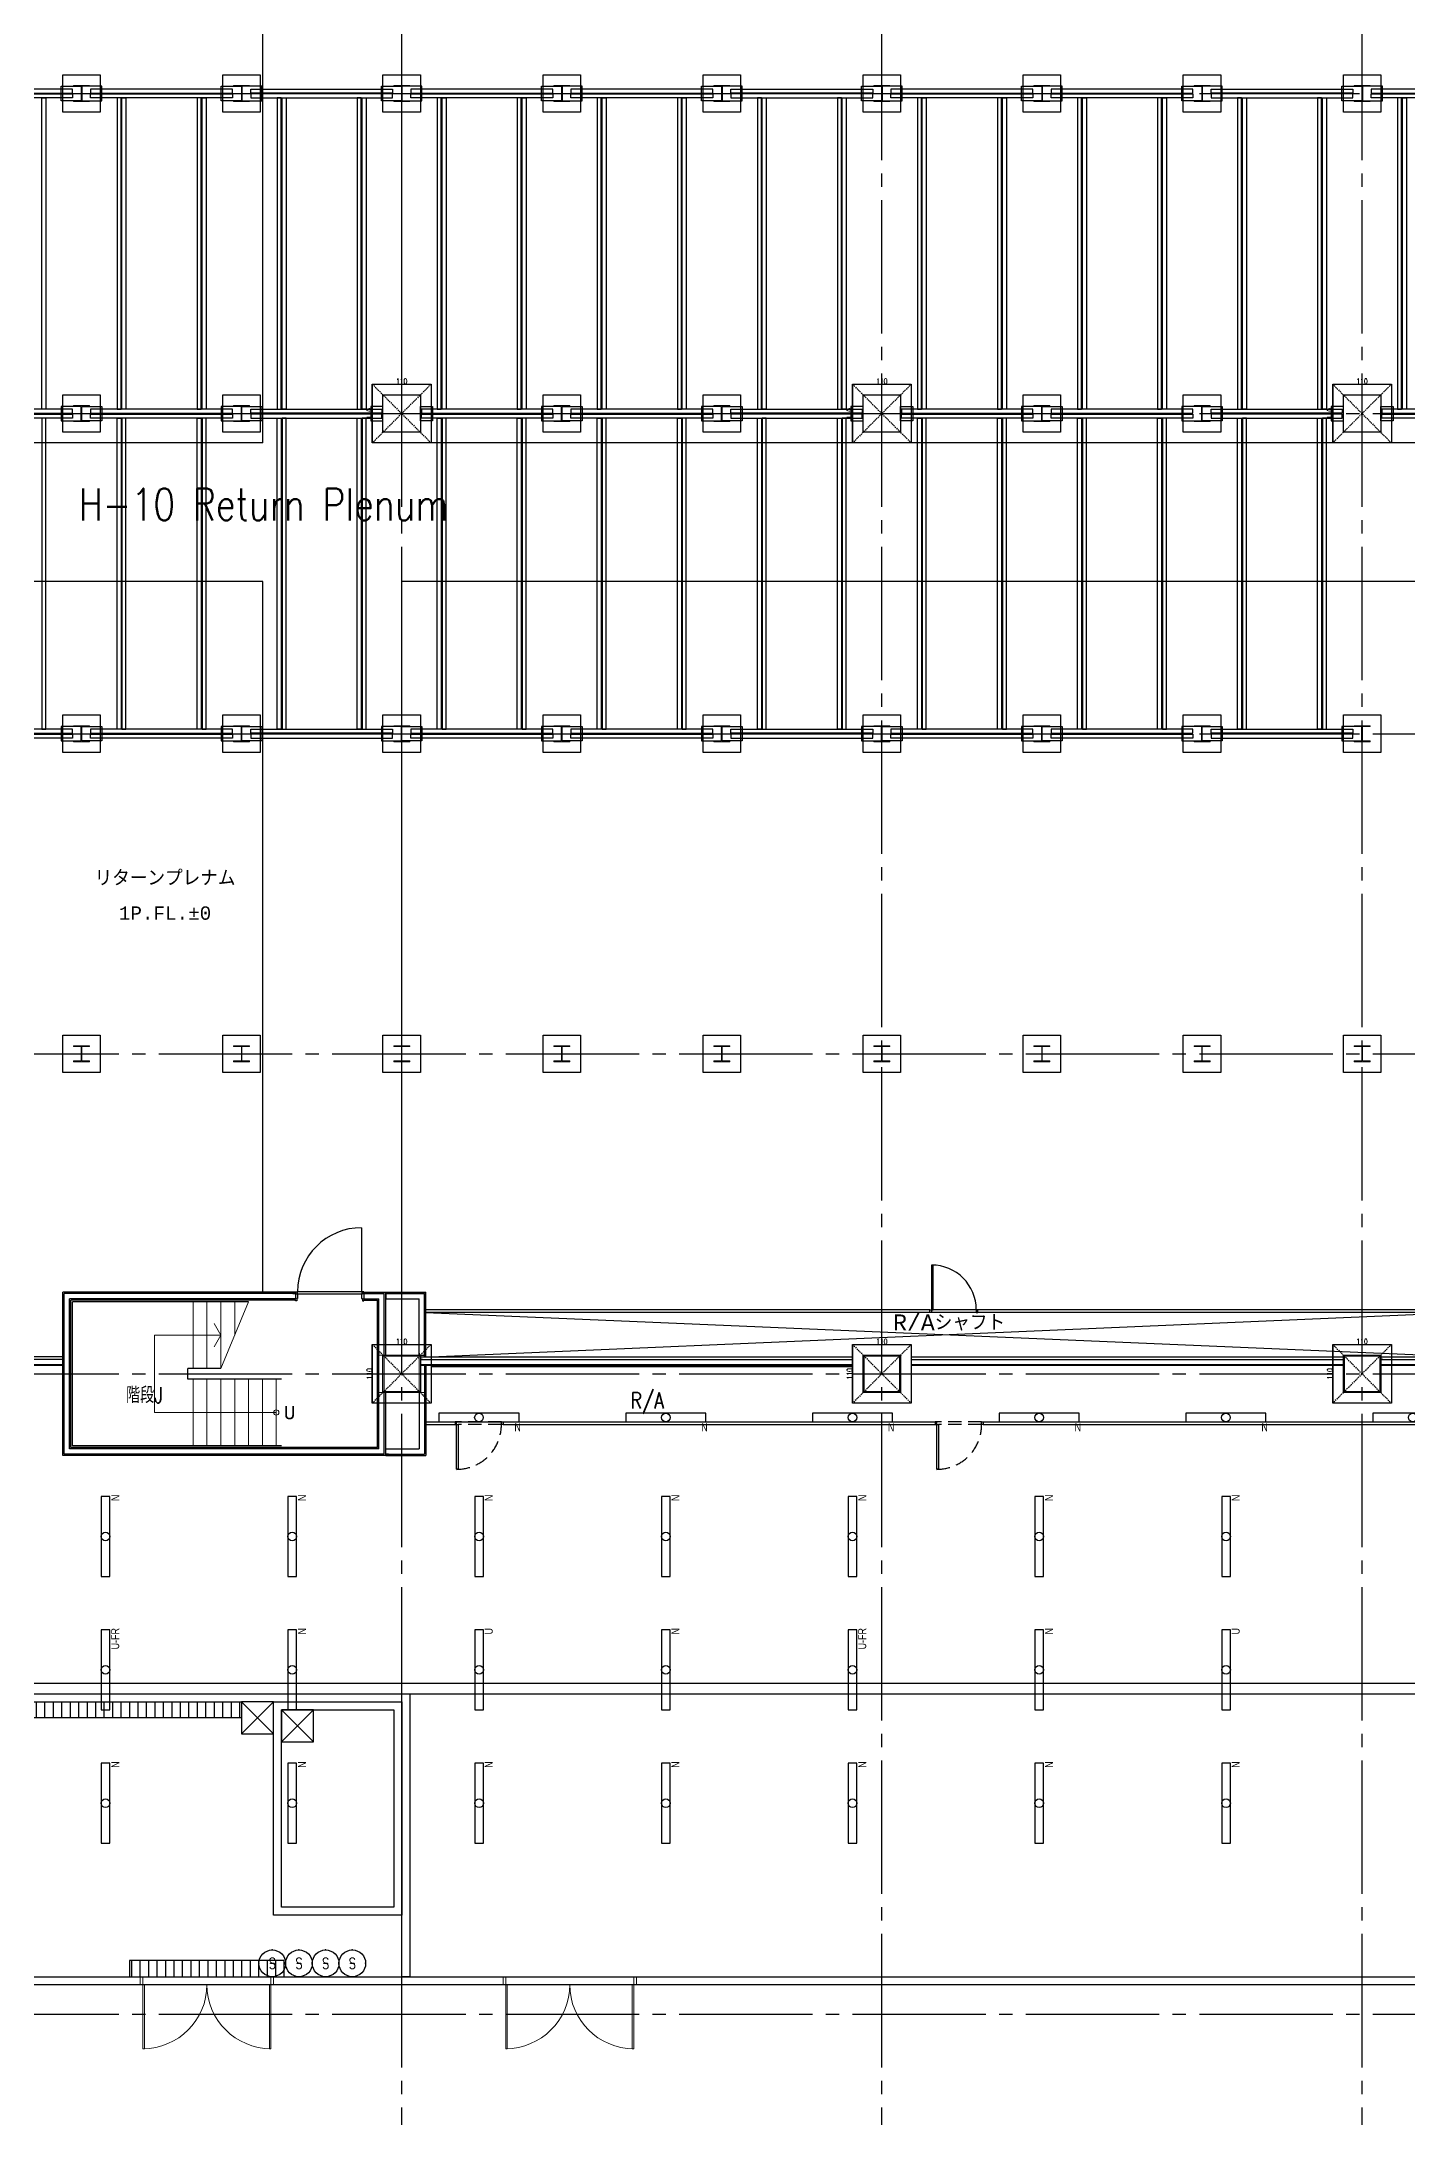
# Model space of a CAD drawing. Header units: millimetres. Extents: x -25195 to 195597, y 6477 to 112111.
# Drawn here: x 11085 to 13645, y 13756 to 17647 of the extents above; entities that cross this region are included whole.
import ezdxf
from ezdxf.enums import TextEntityAlignment as Align

# ---------------------------------------------------------------- set-up
doc = ezdxf.new("R2010")
doc.units = ezdxf.units.MM
doc.header["$LTSCALE"] = 100
doc.linetypes.add('X-N-FAB-L10$0$COL-CEN-LIN', pattern=[3.25, 2.5, -0.25, 0.25, -0.25])
doc.linetypes.add('X-N-FAB-L10$0$HIDDEN', pattern=[0.375, 0.25, -0.125])
for name, color, linetype in [('0-XREF', 7, 'Continuous'), ('188K-SM-06-F1-L10-ELEC-LIGHT-Y2257103$0$E-LIGHT(W)-N', 8, 'Continuous'), ('188K-SM-06-F1-L10-ELEC-LIGHT-Y2257103$0$E-LIGHT(W)-U FR', 8, 'Continuous'), ('188K-SM-06-F1-L10-ELEC-LIGHT-Y2257103$0$E-LIGHT(W)-U XLPE', 8, 'Continuous'), ('188K-SM-06-F1-L10-ELEC-LIGHT-Y2257103$0$E-LIGHT-SW', 8, 'Continuous'), ('X-N-FAB-L10$0$08', 8, 'Continuous'), ('X-N-FAB-L10$0$200K新增範圍', 8, 'Continuous'), ('X-N-FAB-L10$0$A-WALL-IN', 8, 'Continuous'), ('X-N-FAB-L10$0$BEAM', 8, 'Continuous'), ('X-N-FAB-L10$0$BLOCK', 8, 'Continuous'), ('X-N-FAB-L10$0$CCL', 8, 'X-N-FAB-L10$0$COL-CEN-LIN'), ('X-N-FAB-L10$0$COL', 8, 'Continuous'), ('X-N-FAB-L10$0$COL-S', 8, 'Continuous'), ('X-N-FAB-L10$0$DOOR', 8, 'Continuous'), ('X-N-FAB-L10$0$HR', 8, 'Continuous'), ('X-N-FAB-L10$0$WALL-P', 8, 'Continuous')]:
    doc.layers.add(name, color=color, linetype=linetype)
doc.layers.add('188K-SM-06-F1-L10-ELEC-LIGHT-Y2257103$0$Defpoints-CAS', color=8, linetype='Continuous', plot=False)
doc.layers.add('X-N-FAB-L10$0$ARC', color=8, linetype='Continuous', lineweight=0)
doc.layers.add('X-N-FAB-L10$0$STEEL1', color=8, linetype='Continuous', lineweight=0)
doc.styles.add('188K-SM-06-F1-L10-ELEC-LIGHT-Y2257103$0$F12P8-SM-03-C40-ELEC-LIGHT-L209207$0$Standard', font='txt.shx', dxfattribs={"bigfont": 'chineset.shx'})
doc.styles.add('188K-SM-06-F1-L10-ELEC-LIGHT-Y2257103$0$Standard', font='arial.ttf')
doc.styles.add('X-N-FAB-L10$0$ATS', font='monotxt.shx', dxfattribs={"bigfont": 'BIGFONT.shx'})
doc.styles.add('X-N-FAB-L10$0$CHINA', font='simplex.shx', dxfattribs={"width": 0.75, "bigfont": 'chineset.shx'})
doc.styles.add('X-N-FAB-L10$0$DIM', font='simplex.shx', dxfattribs={"width": 0.67, "bigfont": 'chineset.shx'})
doc.styles.add('X-N-FAB-L10$0$ROMS', font='ROMANS', dxfattribs={"bigfont": 'EXTFONT'})
doc.dimstyles.new('X-N-FAB-L10$0$JJP_005_defpoint', dxfattribs={"dimtxt": 20, "dimasz": 0.5, "dimexe": 0.5, "dimexo": 0.5, "dimgap": 0.5, "dimtad": 1, "dimdsep": 46, "dimtxsty": 'X-N-FAB-L10$0$DIM', "dimblk": 'X-N-FAB-L10$0$_None', "dimcen": 10, "dimclrd": 256, "dimclre": 256, "dimclrt": 256, "dimadec": 0, "dimazin": 0, "dimtfac": 1, "dimtix": 1, "dimtmove": 2, "dimatfit": 3, "dimldrblk": 'X-N-FAB-L10$0$_None', "dimfxl": 0.5, "dimtolj": 1, "dimtzin": 0, "dimarcsym": 0})

# ---------------------------------------------------------------- blocks, each defined once
blk = doc.blocks.new('*U80')
at = {"ltscale": 600}
blk.add_lwpolyline([(75, 8.1), (-75, 8.1), (-75, -8.1), (75, -8.1)], close=True, dxfattribs=at)
blk.add_circle((0, 0), 8.1, dxfattribs=at)
at = {"style": '188K-SM-06-F1-L10-ELEC-LIGHT-Y2257103$0$Standard', "width": 0.8}
blk.add_text('N', height=15, rotation=360, dxfattribs=at).set_placement((78.5, -18.1), align=Align.MIDDLE_RIGHT)
blk = doc.blocks.new('*U98')
at = {"layer": '188K-SM-06-F1-L10-ELEC-LIGHT-Y2257103$0$E-LIGHT(W)-N'}
blk.add_blockref('*U80', (-1.8, 8.9), dxfattribs=at)
blk = doc.blocks.new('*U97')
at = {"color": 0, "linetype": 'ByBlock', "lineweight": -2, "transparency": 16777216}
for p in [(0, 0), (350, 0), (700, 0), (1050, 0), (1400, 0), (1750, 0), (2100, 0), (2450, 0), (2800, 0), (3150, 0), (3500, 0), (3850, 0), (4200, 0)]:
    blk.add_blockref('*U98', p, dxfattribs=at)
blk = doc.blocks.new('*U74')
blk.add_circle((0, 0), 25)
at = {"layer": '188K-SM-06-F1-L10-ELEC-LIGHT-Y2257103$0$Defpoints-CAS'}
blk.add_lwpolyline([(-3.5, 0.46), (3.5, 0.46), (3.5, -0.46), (-3.5, -0.46)], close=True, dxfattribs=at)
for p in [(-25, 0), (0, 25), (25, 0), (0, -25)]:
    blk.add_point(p, dxfattribs=at)
at = {"style": '188K-SM-06-F1-L10-ELEC-LIGHT-Y2257103$0$F12P8-SM-03-C40-ELEC-LIGHT-L209207$0$Standard', "width": 0.8}
blk.add_text('S', height=20, dxfattribs=at).set_placement((0, 0), align=Align.MIDDLE_CENTER)
blk = doc.blocks.new('*U82')
at = {"ltscale": 600}
blk.add_lwpolyline([(-75, -8.1), (75, -8.1), (75, 8.1), (-75, 8.1)], close=True, dxfattribs=at)
blk.add_circle((0, 0), 8.1, dxfattribs=at)
at = {"style": '188K-SM-06-F1-L10-ELEC-LIGHT-Y2257103$0$Standard', "width": 0.8}
blk.add_text('U-FR', height=15, rotation=360, dxfattribs=at).set_placement((78.5, -18.1), align=Align.MIDDLE_RIGHT)
blk = doc.blocks.new('*U81')
at = {"ltscale": 600}
blk.add_lwpolyline([(-75, -8.1), (75, -8.1), (75, 8.1), (-75, 8.1)], close=True, dxfattribs=at)
blk.add_circle((0, 0), 8.1, dxfattribs=at)
at = {"style": '188K-SM-06-F1-L10-ELEC-LIGHT-Y2257103$0$Standard', "width": 0.8}
blk.add_text('U', height=15, rotation=360, dxfattribs=at).set_placement((78.5, -18.1), align=Align.MIDDLE_RIGHT)
blk = doc.blocks.new('188K-SM-06-F1-L10-ELEC-LIGHT-Y2257103')
blk.add_blockref('*U97', (11906.7, 15059.2))
at = {"layer": '188K-SM-06-F1-L10-ELEC-LIGHT-Y2257103$0$E-LIGHT(W)-N', "rotation": 90}
for p in [(11205, 14845), (11555, 14845), (11905, 14845), (12255, 14845), (12605, 14845), (12955, 14845), (13305, 14845), (11555, 14595), (12255, 14595), (12955, 14595), (11205, 14345), (11555, 14345), (11905, 14345), (12255, 14345), (12605, 14345), (12955, 14345), (13305, 14345)]:
    blk.add_blockref('*U80', p, dxfattribs=at)
at = {"layer": '188K-SM-06-F1-L10-ELEC-LIGHT-Y2257103$0$E-LIGHT(W)-U FR', "rotation": 90}
for p in [(11205, 14595), (12605, 14595)]:
    blk.add_blockref('*U82', p, dxfattribs=at)
at = {"layer": '188K-SM-06-F1-L10-ELEC-LIGHT-Y2257103$0$E-LIGHT(W)-U XLPE', "rotation": 90}
for p in [(11905, 14595), (13305, 14595)]:
    blk.add_blockref('*U81', p, dxfattribs=at)
at = {"layer": '188K-SM-06-F1-L10-ELEC-LIGHT-Y2257103$0$E-LIGHT-SW'}
for p in [(11517.5, 14045), (11567.5, 14045), (11617.5, 14045), (11667.5, 14045)]:
    blk.add_blockref('*U74', p, dxfattribs=at)
blk = doc.blocks.new('*D153')
at = {"layer": 'DefPoints', "lineweight": -2, "transparency": 16777216}
blk.add_line((0, 0), (110, 0), dxfattribs=at)
at = {"layer": 'DefPoints', "color": 0, "transparency": 16777216}
for p in [(0, 0), (110, 0), (110, 0)]:
    blk.add_point(p, dxfattribs=at)
at = {"layer": 'DefPoints', "transparency": 16777216, "insert": (55, 5.5), "char_height": 10, "attachment_point": 5, "style": 'X-N-FAB-L10$0$DIM'}
blk.add_mtext('\\A1;110', dxfattribs=at)
blk = doc.blocks.new('X-N-FAB-L10$0$_None')
blk = doc.blocks.new('*D154')
at = {"layer": 'DefPoints', "lineweight": -2, "transparency": 16777216}
blk.add_line((0, 0), (0, -110), dxfattribs=at)
at = {"layer": 'DefPoints', "color": 0, "transparency": 16777216}
for p in [(0, 0), (0, -110), (0, -110)]:
    blk.add_point(p, dxfattribs=at)
at = {"layer": 'DefPoints', "transparency": 16777216, "insert": (-5.5, -55), "char_height": 10, "attachment_point": 5, "rotation": 90, "style": 'X-N-FAB-L10$0$DIM'}
blk.add_mtext('\\A1;110', dxfattribs=at)
blk = doc.blocks.new('X-N-FAB-L10$0$A$C08dda4ec')
at = {"layer": 'X-N-FAB-L10$0$COL'}
blk.add_lwpolyline([(0, 70), (70, 70), (70, 0), (0, 0)], close=True, dxfattribs=at)
at = {"layer": 'X-N-FAB-L10$0$STEEL1'}
blk.add_lwpolyline([(20, 50), (50, 50), (50, 48.5), (35.5, 48.5), (35.5, 21.5), (50, 21.5), (50, 20), (20, 20), (20, 21.5), (34.5, 21.5), (34.5, 48.5), (20, 48.5)], close=True, dxfattribs=at)
blk = doc.blocks.new('X-N-FAB-L10$0$A$C377d6a83')
at = {"layer": 'X-N-FAB-L10$0$DOOR', "linetype": 'Continuous'}
for points in [[(87, 5), (84, 5), (84, 88.9), (87, 88.9)], [(0, 5), (3, 5), (3, 0), (0, 0)], [(87, 0), (90, 0), (90, 5), (87, 5)]]:
    blk.add_lwpolyline(points, close=True, dxfattribs=at)
at = {"layer": 'X-N-FAB-L10$0$DOOR', "linetype": 'X-N-FAB-L10$0$HIDDEN'}
for points in [[(3, 5), (84, 5)], [(3, 0), (87, 0)]]:
    blk.add_lwpolyline(points, dxfattribs=at)
blk.add_arc((87, 5), 84, 90, 180, dxfattribs=at)
blk = doc.blocks.new('X-N-FAB-L10$0$A$C4634a148')
at = {"layer": 'X-N-FAB-L10$0$08'}
for points in [[(8982.5, 5421.8), (8716.5, 5421.8), (8716.5, 5414.3), (8982.5, 5414.3)], [(8982.5, 5405.2), (8716.5, 5405.2), (8716.5, 5412.7), (8982.5, 5412.7)], [(8999, 5400), (8961.5, 5400), (8961.5, 5427), (8999, 5427)], [(9000, 5400), (9037.5, 5400), (9037.5, 5427), (9000, 5427)], [(9282.5, 5421.8), (9016.5, 5421.8), (9016.5, 5414.3), (9282.5, 5414.3)], [(9282.5, 5405.2), (9016.5, 5405.2), (9016.5, 5412.7), (9282.5, 5412.7)], [(9299, 5400), (9261.5, 5400), (9261.5, 5427), (9299, 5427)], [(9300, 5400), (9337.5, 5400), (9337.5, 5427), (9300, 5427)], [(9316.5, 5421.8), (9582.5, 5421.8), (9582.5, 5414.3), (9316.5, 5414.3)], [(9316.5, 5405.2), (9582.5, 5405.2), (9582.5, 5412.7), (9316.5, 5412.7)], [(9599, 5400), (9561.5, 5400), (9561.5, 5427), (9599, 5427)], [(9600, 5400), (9637.5, 5400), (9637.5, 5427), (9600, 5427)], [(9882.5, 5421.8), (9616.5, 5421.8), (9616.5, 5414.3), (9882.5, 5414.3)], [(9882.5, 5405.2), (9616.5, 5405.2), (9616.5, 5412.7), (9882.5, 5412.7)], [(9899, 5400), (9861.5, 5400), (9861.5, 5427), (9899, 5427)], [(9900, 5400), (9937.5, 5400), (9937.5, 5427), (9900, 5427)], [(10182.5, 5421.8), (9916.5, 5421.8), (9916.5, 5414.3), (10182.5, 5414.3)], [(10182.5, 5405.2), (9916.5, 5405.2), (9916.5, 5412.7), (10182.5, 5412.7)], [(10199, 5400), (10161.5, 5400), (10161.5, 5427), (10199, 5427)], [(10200, 5400), (10237.5, 5400), (10237.5, 5427), (10200, 5427)], [(10216.5, 5421.8), (10482.5, 5421.8), (10482.5, 5414.3), (10216.5, 5414.3)], [(10216.5, 5405.2), (10482.5, 5405.2), (10482.5, 5412.7), (10216.5, 5412.7)], [(10499, 5400), (10461.5, 5400), (10461.5, 5427), (10499, 5427)], [(10500, 5400), (10537.5, 5400), (10537.5, 5427), (10500, 5427)], [(10782.5, 5421.8), (10516.5, 5421.8), (10516.5, 5414.3), (10782.5, 5414.3)], [(10782.5, 5405.2), (10516.5, 5405.2), (10516.5, 5412.7), (10782.5, 5412.7)], [(10799, 5400), (10761.5, 5400), (10761.5, 5427), (10799, 5427)], [(10800, 5400), (10837.5, 5400), (10837.5, 5427), (10800, 5427)], [(11082.5, 5421.8), (10816.5, 5421.8), (10816.5, 5414.3), (11082.5, 5414.3)], [(11082.5, 5405.2), (10816.5, 5405.2), (10816.5, 5412.7), (11082.5, 5412.7)], [(11099, 5400), (11061.5, 5400), (11061.5, 5427), (11099, 5427)], [(11100, 5400), (11137.5, 5400), (11137.5, 5427), (11100, 5427)], [(11116.5, 5421.8), (11382.5, 5421.8), (11382.5, 5414.3), (11116.5, 5414.3)], [(11116.5, 5405.2), (11382.5, 5405.2), (11382.5, 5412.7), (11116.5, 5412.7)], [(11399, 5400), (11361.5, 5400), (11361.5, 5427), (11399, 5427)], [(11400, 5400), (11437.5, 5400), (11437.5, 5427), (11400, 5427)], [(11682.5, 5421.8), (11416.5, 5421.8), (11416.5, 5414.3), (11682.5, 5414.3)], [(11682.5, 5405.2), (11416.5, 5405.2), (11416.5, 5412.7), (11682.5, 5412.7)], [(8932.8, 5405.2), (8932.8, 4821.8), (8925.3, 4821.8), (8925.3, 5405.2)], [(9066.2, 5405.2), (9066.2, 4821.8), (9073.7, 4821.8), (9073.7, 5405.2)], [(9082.8, 5405.2), (9082.8, 4821.8), (9075.3, 4821.8), (9075.3, 5405.2)], [(9216.2, 5405.2), (9216.2, 4821.8), (9223.7, 4821.8), (9223.7, 5405.2)], [(9232.8, 5405.2), (9232.8, 4821.8), (9225.3, 4821.8), (9225.3, 5405.2)], [(9366.2, 5405.2), (9366.2, 4821.8), (9373.7, 4821.8), (9373.7, 5405.2)], [(9382.8, 5405.2), (9382.8, 4821.8), (9375.3, 4821.8), (9375.3, 5405.2)], [(9516.2, 5405.2), (9516.2, 4821.8), (9523.7, 4821.8), (9523.7, 5405.2)], [(9532.8, 5405.2), (9532.8, 4821.8), (9525.3, 4821.8), (9525.3, 5405.2)], [(9666.2, 5405.2), (9666.2, 4821.8), (9673.7, 4821.8), (9673.7, 5405.2)], [(9682.8, 5405.2), (9682.8, 4821.8), (9675.3, 4821.8), (9675.3, 5405.2)], [(9816.2, 5405.2), (9816.2, 4821.8), (9823.7, 4821.8), (9823.7, 5405.2)], [(9832.8, 5405.2), (9832.8, 4821.8), (9825.3, 4821.8), (9825.3, 5405.2)], [(9966.2, 5405.2), (9966.2, 4821.8), (9973.7, 4821.8), (9973.7, 5405.2)], [(9982.8, 5405.2), (9982.8, 4821.8), (9975.3, 4821.8), (9975.3, 5405.2)], [(10116.2, 5405.2), (10116.2, 4821.8), (10123.7, 4821.8), (10123.7, 5405.2)], [(10132.8, 5405.2), (10132.8, 4821.8), (10125.3, 4821.8), (10125.3, 5405.2)], [(10266.2, 5405.2), (10266.2, 4821.8), (10273.7, 4821.8), (10273.7, 5405.2)], [(10282.8, 5405.2), (10282.8, 4821.8), (10275.3, 4821.8), (10275.3, 5405.2)], [(10416.2, 5405.2), (10416.2, 4821.8), (10423.7, 4821.8), (10423.7, 5405.2)], [(10432.8, 5405.2), (10432.8, 4821.8), (10425.3, 4821.8), (10425.3, 5405.2)], [(10566.2, 5405.2), (10566.2, 4821.8), (10573.7, 4821.8), (10573.7, 5405.2)], [(10582.8, 5405.2), (10582.8, 4821.8), (10575.3, 4821.8), (10575.3, 5405.2)], [(10716.2, 5405.2), (10716.2, 4821.8), (10723.7, 4821.8), (10723.7, 5405.2)], [(10732.8, 5405.2), (10732.8, 4821.8), (10725.3, 4821.8), (10725.3, 5405.2)], [(10866.2, 5405.2), (10866.2, 4821.8), (10873.7, 4821.8), (10873.7, 5405.2)], [(10882.8, 5405.2), (10882.8, 4821.8), (10875.3, 4821.8), (10875.3, 5405.2)], [(11016.2, 5405.2), (11016.2, 4821.8), (11023.7, 4821.8), (11023.7, 5405.2)], [(11032.8, 5405.2), (11032.8, 4821.8), (11025.3, 4821.8), (11025.3, 5405.2)], [(11166.2, 5405.2), (11166.2, 4821.8), (11173.7, 4821.8), (11173.7, 5405.2)], [(11182.8, 5405.2), (11182.8, 4821.8), (11175.3, 4821.8), (11175.3, 5405.2)], [(11316.2, 5405.2), (11316.2, 4821.8), (11323.7, 4821.8), (11323.7, 5405.2)], [(11332.8, 5405.2), (11332.8, 4821.8), (11325.3, 4821.8), (11325.3, 5405.2)], [(11466.2, 5405.2), (11466.2, 4821.8), (11473.7, 4821.8), (11473.7, 5405.2)], [(11482.8, 5405.2), (11482.8, 4821.8), (11475.3, 4821.8), (11475.3, 5405.2)], [(8999, 4827), (8961.5, 4827), (8961.5, 4800), (8999, 4800)], [(9000, 4827), (9037.5, 4827), (9037.5, 4800), (9000, 4800)], [(9299, 4827), (9261.5, 4827), (9261.5, 4800), (9299, 4800)], [(9300, 4827), (9337.5, 4827), (9337.5, 4800), (9300, 4800)], [(9564.5, 4827), (9541.5, 4827), (9541.5, 4800), (9564.5, 4800)], [(9634.5, 4827), (9657.5, 4827), (9657.5, 4800), (9634.5, 4800)], [(9899, 4827), (9861.5, 4827), (9861.5, 4800), (9899, 4800)], [(9900, 4827), (9937.5, 4827), (9937.5, 4800), (9900, 4800)], [(10199, 4827), (10161.5, 4827), (10161.5, 4800), (10199, 4800)], [(10200, 4827), (10237.5, 4827), (10237.5, 4800), (10200, 4800)], [(10464.5, 4827), (10441.5, 4827), (10441.5, 4800), (10464.5, 4800)], [(10534.5, 4827), (10557.5, 4827), (10557.5, 4800), (10534.5, 4800)], [(10799, 4827), (10761.5, 4827), (10761.5, 4800), (10799, 4800)], [(10800, 4827), (10837.5, 4827), (10837.5, 4800), (10800, 4800)], [(11099, 4827), (11061.5, 4827), (11061.5, 4800), (11099, 4800)], [(11100, 4827), (11137.5, 4827), (11137.5, 4800), (11100, 4800)], [(11364.5, 4827), (11341.5, 4827), (11341.5, 4800), (11364.5, 4800)], [(11434.5, 4827), (11457.5, 4827), (11457.5, 4800), (11434.5, 4800)], [(8982.5, 4821.8), (8736.5, 4821.8), (8736.5, 4814.3), (8982.5, 4814.3)], [(8982.5, 4805.2), (8736.5, 4805.2), (8736.5, 4812.7), (8982.5, 4812.7)], [(8932.8, 4221.8), (8932.8, 4805.2), (8925.3, 4805.2), (8925.3, 4221.8)], [(9282.5, 4821.8), (9016.5, 4821.8), (9016.5, 4814.3), (9282.5, 4814.3)], [(9282.5, 4805.2), (9016.5, 4805.2), (9016.5, 4812.7), (9282.5, 4812.7)], [(9066.2, 4221.8), (9066.2, 4805.2), (9073.7, 4805.2), (9073.7, 4221.8)], [(9082.8, 4221.8), (9082.8, 4805.2), (9075.3, 4805.2), (9075.3, 4221.8)], [(9216.2, 4221.8), (9216.2, 4805.2), (9223.7, 4805.2), (9223.7, 4221.8)], [(9232.8, 4221.8), (9232.8, 4805.2), (9225.3, 4805.2), (9225.3, 4221.8)], [(9316.5, 4821.8), (9562.5, 4821.8), (9562.5, 4814.3), (9316.5, 4814.3)], [(9316.5, 4805.2), (9562.5, 4805.2), (9562.5, 4812.7), (9316.5, 4812.7)], [(9366.2, 4221.8), (9366.2, 4805.2), (9373.7, 4805.2), (9373.7, 4221.8)], [(9382.8, 4221.8), (9382.8, 4805.2), (9375.3, 4805.2), (9375.3, 4221.8)], [(9516.2, 4221.8), (9516.2, 4805.2), (9523.7, 4805.2), (9523.7, 4221.8)], [(9532.8, 4221.8), (9532.8, 4805.2), (9525.3, 4805.2), (9525.3, 4221.8)], [(9882.5, 4821.8), (9636.5, 4821.8), (9636.5, 4814.3), (9882.5, 4814.3)], [(9882.5, 4805.2), (9636.5, 4805.2), (9636.5, 4812.7), (9882.5, 4812.7)], [(9666.2, 4221.8), (9666.2, 4805.2), (9673.7, 4805.2), (9673.7, 4221.8)], [(9682.8, 4221.8), (9682.8, 4805.2), (9675.3, 4805.2), (9675.3, 4221.8)], [(9816.2, 4221.8), (9816.2, 4805.2), (9823.7, 4805.2), (9823.7, 4221.8)], [(9832.8, 4221.8), (9832.8, 4805.2), (9825.3, 4805.2), (9825.3, 4221.8)], [(10182.5, 4821.8), (9916.5, 4821.8), (9916.5, 4814.3), (10182.5, 4814.3)], [(10182.5, 4805.2), (9916.5, 4805.2), (9916.5, 4812.7), (10182.5, 4812.7)], [(9966.2, 4221.8), (9966.2, 4805.2), (9973.7, 4805.2), (9973.7, 4221.8)], [(9982.8, 4221.8), (9982.8, 4805.2), (9975.3, 4805.2), (9975.3, 4221.8)], [(10116.2, 4221.8), (10116.2, 4805.2), (10123.7, 4805.2), (10123.7, 4221.8)], [(10132.8, 4221.8), (10132.8, 4805.2), (10125.3, 4805.2), (10125.3, 4221.8)], [(10216.5, 4821.8), (10462.5, 4821.8), (10462.5, 4814.3), (10216.5, 4814.3)], [(10216.5, 4805.2), (10462.5, 4805.2), (10462.5, 4812.7), (10216.5, 4812.7)], [(10266.2, 4221.8), (10266.2, 4805.2), (10273.7, 4805.2), (10273.7, 4221.8)], [(10282.8, 4221.8), (10282.8, 4805.2), (10275.3, 4805.2), (10275.3, 4221.8)], [(10416.2, 4221.8), (10416.2, 4805.2), (10423.7, 4805.2), (10423.7, 4221.8)], [(10432.8, 4221.8), (10432.8, 4805.2), (10425.3, 4805.2), (10425.3, 4221.8)], [(10782.5, 4821.8), (10536.5, 4821.8), (10536.5, 4814.3), (10782.5, 4814.3)], [(10782.5, 4805.2), (10536.5, 4805.2), (10536.5, 4812.7), (10782.5, 4812.7)], [(10566.2, 4221.8), (10566.2, 4805.2), (10573.7, 4805.2), (10573.7, 4221.8)], [(10582.8, 4221.8), (10582.8, 4805.2), (10575.3, 4805.2), (10575.3, 4221.8)], [(10716.2, 4221.8), (10716.2, 4805.2), (10723.7, 4805.2), (10723.7, 4221.8)], [(10732.8, 4221.8), (10732.8, 4805.2), (10725.3, 4805.2), (10725.3, 4221.8)], [(11082.5, 4821.8), (10816.5, 4821.8), (10816.5, 4814.3), (11082.5, 4814.3)], [(11082.5, 4805.2), (10816.5, 4805.2), (10816.5, 4812.7), (11082.5, 4812.7)], [(10866.2, 4221.8), (10866.2, 4805.2), (10873.7, 4805.2), (10873.7, 4221.8)], [(10882.8, 4221.8), (10882.8, 4805.2), (10875.3, 4805.2), (10875.3, 4221.8)], [(11016.2, 4221.8), (11016.2, 4805.2), (11023.7, 4805.2), (11023.7, 4221.8)], [(11032.8, 4221.8), (11032.8, 4805.2), (11025.3, 4805.2), (11025.3, 4221.8)], [(11116.5, 4821.8), (11362.5, 4821.8), (11362.5, 4814.3), (11116.5, 4814.3)], [(11116.5, 4805.2), (11362.5, 4805.2), (11362.5, 4812.7), (11116.5, 4812.7)], [(11166.2, 4221.8), (11166.2, 4805.2), (11173.7, 4805.2), (11173.7, 4221.8)], [(11182.8, 4221.8), (11182.8, 4805.2), (11175.3, 4805.2), (11175.3, 4221.8)], [(11316.2, 4221.8), (11316.2, 4805.2), (11323.7, 4805.2), (11323.7, 4221.8)], [(11332.8, 4221.8), (11332.8, 4805.2), (11325.3, 4805.2), (11325.3, 4221.8)], [(11682.5, 4821.8), (11436.5, 4821.8), (11436.5, 4814.3), (11682.5, 4814.3)], [(11682.5, 4805.2), (11436.5, 4805.2), (11436.5, 4812.7), (11682.5, 4812.7)], [(8982.5, 4221.8), (8716.5, 4221.8), (8716.5, 4214.3), (8982.5, 4214.3)], [(8982.5, 4205.2), (8716.5, 4205.2), (8716.5, 4212.7), (8982.5, 4212.7)], [(8999, 4227), (8961.5, 4227), (8961.5, 4200), (8999, 4200)], [(9000, 4227), (9037.5, 4227), (9037.5, 4200), (9000, 4200)], [(9282.5, 4221.8), (9016.5, 4221.8), (9016.5, 4214.3), (9282.5, 4214.3)], [(9282.5, 4205.2), (9016.5, 4205.2), (9016.5, 4212.7), (9282.5, 4212.7)], [(9299, 4227), (9261.5, 4227), (9261.5, 4200), (9299, 4200)], [(9300, 4227), (9337.5, 4227), (9337.5, 4200), (9300, 4200)], [(9316.5, 4221.8), (9582.5, 4221.8), (9582.5, 4214.3), (9316.5, 4214.3)], [(9316.5, 4205.2), (9582.5, 4205.2), (9582.5, 4212.7), (9316.5, 4212.7)], [(9599, 4227), (9561.5, 4227), (9561.5, 4200), (9599, 4200)], [(9600, 4227), (9637.5, 4227), (9637.5, 4200), (9600, 4200)], [(9882.5, 4221.8), (9616.5, 4221.8), (9616.5, 4214.3), (9882.5, 4214.3)], [(9882.5, 4205.2), (9616.5, 4205.2), (9616.5, 4212.7), (9882.5, 4212.7)], [(9899, 4227), (9861.5, 4227), (9861.5, 4200), (9899, 4200)], [(9900, 4227), (9937.5, 4227), (9937.5, 4200), (9900, 4200)], [(10182.5, 4221.8), (9916.5, 4221.8), (9916.5, 4214.3), (10182.5, 4214.3)], [(10182.5, 4205.2), (9916.5, 4205.2), (9916.5, 4212.7), (10182.5, 4212.7)], [(10199, 4227), (10161.5, 4227), (10161.5, 4200), (10199, 4200)], [(10200, 4227), (10237.5, 4227), (10237.5, 4200), (10200, 4200)], [(10216.5, 4221.8), (10482.5, 4221.8), (10482.5, 4214.3), (10216.5, 4214.3)], [(10216.5, 4205.2), (10482.5, 4205.2), (10482.5, 4212.7), (10216.5, 4212.7)], [(10499, 4227), (10461.5, 4227), (10461.5, 4200), (10499, 4200)], [(10500, 4227), (10537.5, 4227), (10537.5, 4200), (10500, 4200)], [(10782.5, 4221.8), (10516.5, 4221.8), (10516.5, 4214.3), (10782.5, 4214.3)], [(10782.5, 4205.2), (10516.5, 4205.2), (10516.5, 4212.7), (10782.5, 4212.7)], [(10799, 4227), (10761.5, 4227), (10761.5, 4200), (10799, 4200)], [(10800, 4227), (10837.5, 4227), (10837.5, 4200), (10800, 4200)], [(11082.5, 4221.8), (10816.5, 4221.8), (10816.5, 4214.3), (11082.5, 4214.3)], [(11082.5, 4205.2), (10816.5, 4205.2), (10816.5, 4212.7), (11082.5, 4212.7)], [(11099, 4227), (11061.5, 4227), (11061.5, 4200), (11099, 4200)], [(11100, 4227), (11137.5, 4227), (11137.5, 4200), (11100, 4200)], [(11116.5, 4221.8), (11382.5, 4221.8), (11382.5, 4214.3), (11116.5, 4214.3)], [(11116.5, 4205.2), (11382.5, 4205.2), (11382.5, 4212.7), (11116.5, 4212.7)], [(11399, 4227), (11361.5, 4227), (11361.5, 4200), (11399, 4200)]]:
    blk.add_lwpolyline(points, close=True, dxfattribs=at)
blk = doc.blocks.new('X-N-FAB-L10$0$A$C5b9bb6f0')
at = {"layer": 'X-N-FAB-L10$0$08'}
for p, q in [((14169.1, 8059), (14169.1, 9356.5)), ((14429.1, 8059), (14429.1, 9279)), ((14169.1, 8059), (11439.1, 8059)), ((16526.6, 8059), (14429.1, 8059)), ((14169.1, 7799), (9029.1, 7799)), ((14169.1, 6467), (14169.1, 7799)), ((16429.1, 7799), (14429.1, 7799)), ((14429.1, 6467), (14429.1, 7799)), ((15419.1, 6434), (14474.1, 6434)), ((15419.1, 6429), (14474.1, 6429)), ((14474.1, 6429), (16419.1, 6346)), ((14484.1, 6346), (16419.1, 6429)), ((16419.1, 6434), (15509.1, 6434)), ((16419.1, 6429), (15509.1, 6429))]:
    blk.add_line(p, q, dxfattribs=at)
for points in [[(15422.1, 6434), (15425.1, 6434), (15425.1, 6518), (15422.1, 6518)], [(15422.1, 6429), (15419.1, 6429), (15419.1, 6434), (15422.1, 6434)], [(15509.1, 6434), (15506.1, 6434), (15506.1, 6429), (15509.1, 6429)]]:
    blk.add_lwpolyline(points, close=True, dxfattribs=at)
for points in [[(15506.1, 6429), (15422.1, 6429)], [(15506.1, 6434), (15425.1, 6434)]]:
    blk.add_lwpolyline(points, dxfattribs=at)
blk.add_arc((15422.1, 6434), 84, 0, 90, dxfattribs=at)
at = {"layer": 'X-N-FAB-L10$0$ARC'}
for p, q in [((14038.1, 6324), (14038.1, 6449)), ((14064.1, 6324), (14064.1, 6449)), ((14090.1, 6324), (14090.1, 6449)), ((14090.1, 6324), (14142.1, 6449)), ((14116.1, 6386.5), (14116.1, 6449)), ((14090.1, 6386.5), (13965.6, 6386.5)), ((13965.6, 6241.5), (13965.6, 6386.5)), ((14038.1, 6304), (14038.1, 6179)), ((14064.1, 6304), (14064.1, 6179)), ((14090.1, 6304), (14090.1, 6179)), ((14116.1, 6304), (14116.1, 6179)), ((14142.1, 6304), (14142.1, 6179)), ((14168.1, 6304), (14168.1, 6179)), ((14194.1, 6304), (14194.1, 6179)), ((14194.1, 6241.5), (13965.6, 6241.5))]:
    blk.add_line(p, q, dxfattribs=at)
for points in [[(14077.6, 6408.2), (14090.1, 6386.5), (14077.6, 6364.9)], [(14395.6, 6353), (14396.6, 6353), (14396.6, 6349), (14386.6, 6349), (14386.6, 6353), (14387.6, 6353)], [(13790.1, 6340), (13790.1, 6341), (13794.1, 6341), (13794.1, 6331), (13790.1, 6331), (13790.1, 6332)], [(16190.1, 6340), (16190.1, 6341), (16194.1, 6341), (16194.1, 6331), (16190.1, 6331), (16190.1, 6332)], [(14395.6, 6275), (14396.6, 6275), (14396.6, 6279), (14386.6, 6279), (14386.6, 6275), (14387.6, 6275)], [(14462.6, 6275), (14461.6, 6275), (14461.6, 6279), (14471.6, 6279), (14471.6, 6275), (14470.6, 6275)]]:
    blk.add_lwpolyline(points, dxfattribs=at)
for points in [[(14374.1, 6259), (14484.1, 6259), (14484.1, 6369), (14374.1, 6369)], [(14394.1, 6279), (14394.1, 6349), (14464.1, 6349), (14464.1, 6279)], [(14396.1, 6281), (14396.1, 6347), (14462.1, 6347), (14462.1, 6281)], [(15274.1, 6259), (15384.1, 6259), (15384.1, 6369), (15274.1, 6369)], [(15294.1, 6279), (15294.1, 6349), (15364.1, 6349), (15364.1, 6279)], [(15296.1, 6281), (15296.1, 6347), (15362.1, 6347), (15362.1, 6281)], [(16174.1, 6259), (16284.1, 6259), (16284.1, 6369), (16174.1, 6369)], [(16194.1, 6279), (16194.1, 6349), (16264.1, 6349), (16264.1, 6279)], [(16196.1, 6281), (16196.1, 6347), (16262.1, 6347), (16262.1, 6281)]]:
    blk.add_lwpolyline(points, close=True, dxfattribs=at)
blk.add_circle((14194.1, 6241.5), 5, dxfattribs=at)
at = {"layer": 'X-N-FAB-L10$0$DOOR'}
blk.add_line((14354.1, 6588), (14354.1, 6468), dxfattribs=at)
for points in [[(14230.1, 6465.5), (14230.1, 6468), (14232.6, 6468), (14232.6, 6463.5), (14234.1, 6463.5), (14234.1, 6455.5), (14232.6, 6455.5), (14232.6, 6451), (14230.1, 6451), (14230.1, 6453.5)], [(14358.1, 6465.5), (14358.1, 6468), (14355.6, 6468), (14355.6, 6463.5), (14354.1, 6463.5), (14354.1, 6455.5), (14355.6, 6455.5), (14355.6, 6451), (14358.1, 6451), (14358.1, 6453.5)]]:
    blk.add_lwpolyline(points, dxfattribs=at)
blk.add_lwpolyline([(14355.1, 6468), (14233.1, 6468), (14233.1, 6464), (14355.1, 6464)], close=True, dxfattribs=at)
blk.add_arc((14354.1, 6468), 120, 90, 180, dxfattribs=at)
at = {"layer": 'X-N-FAB-L10$0$HR'}
for p, q in [((14028.1, 6304), (14028.1, 6324)), ((14090.1, 6324), (14028.1, 6324)), ((14204.1, 6304), (14028.1, 6304))]:
    blk.add_line(p, q, dxfattribs=at)
at = {"layer": 'X-N-FAB-L10$0$WALL-P'}
for p, q in [((13794.1, 6161), (13794.1, 6467)), ((14230.1, 6467), (13794.1, 6467)), ((13796.6, 6163.5), (13796.6, 6464.5)), ((14230.1, 6464.5), (13796.6, 6464.5)), ((14358.1, 6467), (14399.1, 6467)), ((14358.1, 6464.5), (14396.6, 6464.5)), ((14396.6, 6349), (14396.6, 6464.5)), ((14399.1, 6349), (14399.1, 6467)), ((14399.1, 6467), (14474.1, 6467)), ((14399.1, 6464.5), (14471.6, 6464.5)), ((14471.6, 6346), (14471.6, 6464.5)), ((14474.1, 6346), (14474.1, 6467)), ((13806.6, 6173.5), (13806.6, 6454.5)), ((14230.1, 6454.5), (13806.6, 6454.5)), ((13809.1, 6176), (13809.1, 6452)), ((14230.1, 6452), (13809.1, 6452)), ((13812.1, 6179), (13812.1, 6449)), ((14142.1, 6449), (13812.1, 6449)), ((14358.1, 6454.5), (14386.6, 6454.5)), ((14358.1, 6452), (14384.1, 6452)), ((14384.1, 6176), (14384.1, 6452)), ((14386.6, 6173.5), (14386.6, 6454.5)), ((14399.1, 6454.5), (14461.6, 6454.5)), ((14461.6, 6349), (14461.6, 6454.5)), ((13794.1, 6346), (13564.1, 6346)), ((14464.1, 6346), (15274.1, 6346)), ((15384.1, 6346), (16194.1, 6346)), ((16264.1, 6346), (17094.1, 6346)), ((13794.1, 6341), (13564.1, 6341)), ((13794.1, 6331), (13564.1, 6331)), ((13794.1, 6329.8), (13564.1, 6329.8)), ((14464.1, 6341), (15274.1, 6341)), ((15274.1, 6331), (14464.1, 6331)), ((15274.1, 6329.8), (14464.1, 6329.8)), ((14471.6, 6329.8), (14471.6, 6163.5)), ((14474.1, 6329.8), (14474.1, 6161)), ((14484.1, 6328), (15274.1, 6328)), ((15384.1, 6341), (16194.1, 6341)), ((16194.1, 6331), (15384.1, 6331)), ((16194.1, 6329.8), (15384.1, 6329.8)), ((16264.1, 6341), (17094.1, 6341)), ((17094.1, 6331), (16264.1, 6331)), ((17094.1, 6329.8), (16264.1, 6329.8)), ((14396.6, 6163.5), (14396.6, 6279)), ((14399.1, 6161), (14399.1, 6279)), ((14461.6, 6279), (14461.6, 6173.5)), ((14474.1, 6224), (14529.1, 6224)), ((14474.1, 6219), (14529.1, 6219)), ((14619.1, 6224), (15429.1, 6224)), ((14619.1, 6219), (15429.1, 6219)), ((15519.1, 6224), (16329.1, 6224)), ((15519.1, 6219), (16329.1, 6219)), ((14399.1, 6161), (13794.1, 6161)), ((14396.6, 6163.5), (13796.6, 6163.5)), ((14386.6, 6173.5), (13806.6, 6173.5)), ((14384.1, 6176), (13809.1, 6176)), ((14204.1, 6179), (13812.1, 6179)), ((14399.1, 6173.5), (14461.6, 6173.5)), ((14399.1, 6163.5), (14471.6, 6163.5)), ((14399.1, 6161), (14474.1, 6161))]:
    blk.add_line(p, q, dxfattribs=at)
for points in [[(14226.1, 6463.5), (14226.1, 6464.5), (14230.1, 6464.5), (14230.1, 6454.5), (14226.1, 6454.5), (14226.1, 6455.5)], [(14362.1, 6463.5), (14362.1, 6464.5), (14358.1, 6464.5), (14358.1, 6454.5), (14362.1, 6454.5), (14362.1, 6455.5)], [(14403.1, 6463.5), (14403.1, 6464.5), (14399.1, 6464.5), (14399.1, 6454.5), (14403.1, 6454.5), (14403.1, 6455.5)], [(14462.6, 6353), (14461.6, 6353), (14461.6, 6349), (14471.6, 6349), (14471.6, 6353), (14470.6, 6353)], [(14468.1, 6340), (14468.1, 6341), (14464.1, 6341), (14464.1, 6331), (14468.1, 6331), (14468.1, 6332)], [(16268.1, 6340), (16268.1, 6341), (16264.1, 6341), (16264.1, 6331), (16268.1, 6331), (16268.1, 6332)], [(14403.1, 6164.5), (14403.1, 6163.5), (14399.1, 6163.5), (14399.1, 6173.5), (14403.1, 6173.5), (14403.1, 6172.5)]]:
    blk.add_lwpolyline(points, dxfattribs=at)
at = {"layer": 'X-N-FAB-L10$0$08'}
blk.add_blockref('X-N-FAB-L10$0$A$C4634a148', (4829.6, 3300.5), dxfattribs=at)
at = {"layer": 'X-N-FAB-L10$0$DOOR', "rotation": 180}
for p in [(14619.1, 6224), (15519.1, 6224)]:
    blk.add_blockref('X-N-FAB-L10$0$A$C377d6a83', p, dxfattribs=at)
at = {"layer": 'X-N-FAB-L10$0$08', "style": 'X-N-FAB-L10$0$CHINA', "width": 0.8}
blk.add_text('H-10 Return Plenum', height=60, dxfattribs=at).set_placement((14170.3, 7943.8), align=Align.MIDDLE_CENTER)
at = {"layer": 'X-N-FAB-L10$0$08', "style": 'X-N-FAB-L10$0$ATS'}
for s, p in [('リターンプレナム', (13985.6, 7243.5)), ('R/Aシャフト', (15455.2, 6410.3))]:
    blk.add_text(s, height=30, dxfattribs=at).set_placement(p, align=Align.MIDDLE_CENTER)
at = {"layer": 'X-N-FAB-L10$0$ARC', "style": 'X-N-FAB-L10$0$ATS'}
for s, p in [('1P.FL.±0', (13985.6, 7177.7)), ('U', (14219.1, 6241.5))]:
    blk.add_text(s, height=25, dxfattribs=at).set_placement(p, align=Align.MIDDLE_CENTER)
at = {"layer": 'X-N-FAB-L10$0$ARC', "style": 'X-N-FAB-L10$0$ROMS', "width": 0.8}
for s, p in [('階段J', (13947.1, 6274.3)), ('R/A', (14889.4, 6264.3))]:
    blk.add_text(s, height=30, dxfattribs=at).set_placement(p, align=Align.MIDDLE_CENTER)
blk = doc.blocks.new('X-N-FAB-L10$0$DE-MMTN-F1-ALL-B-2-B-CHEM-0009_20250730-For 洋基-v2$0$SUMP PIT')
at = {"layer": 'X-N-FAB-L10$0$08'}
for p, q in [((-30, 30), (30, -30)), ((-30, -30), (30, 30))]:
    blk.add_line(p, q, dxfattribs=at)
blk.add_lwpolyline([(-30, -30), (30, -30), (30, 30), (-30, 30)], close=True, dxfattribs=at)
blk = doc.blocks.new('X-N-FAB-L10$0$A$Cf42b12f3')
at = {"layer": 'X-N-FAB-L10$0$DOOR', "lineweight": 0}
for p, q in [((0, 120), (0, 135)), ((0, 135), (5, 135)), ((5, 120), (0, 120)), ((5, 135), (5, 120)), ((5, 0), (5, 120)), ((5, 120), (8, 120)), ((8, 120), (8, 0)), ((242, 120), (242, 0)), ((245, 120), (242, 120)), ((250, 135), (245, 135)), ((245, 135), (245, 120)), ((245, 0), (245, 120)), ((245, 120), (250, 120)), ((250, 120), (250, 135)), ((8, 0), (5, 0)), ((242, 0), (245, 0))]:
    blk.add_line(p, q, dxfattribs=at)
for centre, start, end in [((5, 120), 270, 0), ((245, 120), 180, 270)]:
    blk.add_arc(centre, 120, start, end, dxfattribs=at)
blk = doc.blocks.new('X-N-FAB-L10$0$A$C969652c4')
at = {"layer": 'X-N-FAB-L10$0$08'}
h = blk.add_hatch(dxfattribs=at)
h.set_pattern_fill('ANSI31', color=256, scale=5, angle=45)
h.set_pattern_definition([(90, (-6307.5, -9695), (-15.875, 3e-15), [])])
h.paths.add_polyline_path([(9555, 3130), (8985, 3130), (8985, 3160), (9555, 3160)])
h = blk.add_hatch(dxfattribs=at)
h.set_pattern_fill('ANSI31', color=256, scale=5, angle=45)
h.set_pattern_definition([(90, (-5287.5, -10180), (-15.875, 3e-15), [])])
h.paths.add_polyline_path([(9345, 2645), (9635, 2645), (9635, 2675), (9345, 2675)])
for points in [[(9555, 3130), (8985, 3130), (8985, 3160), (9555, 3160)], [(9855, 2760), (9615, 2760), (9615, 3160), (9855, 3160)], [(9840, 2775), (9630, 2775), (9630, 3145), (9840, 3145)], [(9345, 2645), (9635, 2645), (9635, 2675), (9345, 2675)]]:
    blk.add_lwpolyline(points, close=True, dxfattribs=at)
at = {"layer": 'X-N-FAB-L10$0$A-WALL-IN'}
for points in [[(15585, 3355), (15585, 2630), (7155, 2630)], [(7155, 2645), (15570, 2645), (15570, 3355)], [(7155, 3195), (13455, 3195), (13455, 2645)], [(7155, 3175), (13440, 3175), (13440, 2645)]]:
    blk.add_lwpolyline(points, dxfattribs=at)
blk.add_lwpolyline([(9855, 3175), (9870, 3175), (9870, 2645), (9855, 2645)], close=True, dxfattribs=at)
at = {"layer": 'X-N-FAB-L10$0$DOOR', "lineweight": 0}
for p, q in [((9365, 2630), (9365, 2645)), ((9365, 2645), (9370, 2645)), ((9370, 2630), (9365, 2630)), ((9370, 2645), (9370, 2630)), ((9370, 2510), (9370, 2630)), ((9370, 2630), (9373, 2630)), ((9373, 2630), (9373, 2510)), ((9607, 2630), (9607, 2510)), ((9610, 2630), (9607, 2630)), ((9615, 2645), (9610, 2645)), ((9610, 2645), (9610, 2630)), ((9610, 2510), (9610, 2630)), ((9610, 2630), (9615, 2630)), ((9615, 2630), (9615, 2645)), ((9373, 2510), (9370, 2510)), ((9607, 2510), (9610, 2510))]:
    blk.add_line(p, q, dxfattribs=at)
for centre, start, end in [((9370, 2630), 270, 0), ((9610, 2630), 180, 270)]:
    blk.add_arc(centre, 120, start, end, dxfattribs=at)
at = {"layer": 'X-N-FAB-L10$0$08'}
for p in [(9585, 3130), (9660, 3115)]:
    blk.add_blockref('X-N-FAB-L10$0$DE-MMTN-F1-ALL-B-2-B-CHEM-0009_20250730-For 洋基-v2$0$SUMP PIT', p, dxfattribs=at)
at = {"layer": 'X-N-FAB-L10$0$200K新增範圍'}
blk.add_blockref('X-N-FAB-L10$0$A$Cf42b12f3', (10045, 2510), dxfattribs=at)
blk = doc.blocks.new('*U152')
at = {"layer": 'DefPoints', "linetype": 'X-N-FAB-L10$0$HIDDEN', "ltscale": 0.1}
for p, q in [((110, 0), (0, -110)), ((0, 0), (110, -110))]:
    blk.add_line(p, q, dxfattribs=at)
at = {"layer": 'X-N-FAB-L10$0$COL', "ltscale": 0.1}
blk.add_lwpolyline([(0, 0), (110, 0), (110, -110), (0, -110)], close=True, dxfattribs=at)
at = {"layer": 'DefPoints'}
dim = blk.add_linear_dim(base=(0, -110), p1=(0, 0), p2=(0, -110), angle=90, dimstyle='X-N-FAB-L10$0$JJP_005_defpoint', override={"dimtxt": 10}, dxfattribs=at)
dim.commit()
dim.dimension.update_dxf_attribs({"geometry": '*D154', "text_midpoint": (-5.5, -55)})
dim = blk.add_linear_dim(base=(110, 0), p1=(0, 0), p2=(110, 0), dimstyle='X-N-FAB-L10$0$JJP_005_defpoint', override={"dimtxt": 10}, dxfattribs=at)
dim.commit()
dim.dimension.update_dxf_attribs({"geometry": '*D153', "text_midpoint": (55, 5.5)})
blk = doc.blocks.new('X-N-FAB-L10$0$A$C467ba2ca')
at = {"layer": 'X-N-FAB-L10$0$CCL'}
for p, q in [((-15250, 0), (-15250, 9160)), ((-14350, 0), (-14350, 9160)), ((-13450, 0), (-13450, 9160)), ((-27730, 6950), (360, 6950)), ((-27730, 6350), (360, 6350)), ((-27730, 5750), (360, 5750)), ((-27730, 5150), (360, 5150)), ((-27730, 4550), (360, 4550)), ((-27730, 3950), (360, 3950)), ((-27730, 3350), (360, 3350))]:
    blk.add_line(p, q, dxfattribs=at)
at = {"layer": 'X-N-FAB-L10$0$COL-S'}
for points in [[(-15285, 6385), (-15215, 6385), (-15215, 6315), (-15285, 6315)], [(-14385, 6385), (-14315, 6385), (-14315, 6315), (-14385, 6315)], [(-13485, 6385), (-13415, 6385), (-13415, 6315), (-13485, 6315)], [(-15285, 4585), (-15215, 4585), (-15215, 4515), (-15285, 4515)], [(-14385, 4585), (-14315, 4585), (-14315, 4515), (-14385, 4515)], [(-13485, 4585), (-13415, 4585), (-13415, 4515), (-13485, 4515)]]:
    blk.add_lwpolyline(points, close=True, dxfattribs=at)
at = {"layer": 'X-N-FAB-L10$0$BEAM'}
for p in [(-15305, 6405), (-14405, 6405), (-13505, 6405), (-15305, 4605), (-14405, 4605), (-13505, 4605)]:
    blk.add_blockref('*U152', p, dxfattribs=at)
at = {"layer": 'X-N-FAB-L10$0$COL'}
for p in [(-15885, 6915), (-15585, 6915), (-15285, 6915), (-14985, 6915), (-14685, 6915), (-14385, 6915), (-14085, 6915), (-13785, 6915), (-13485, 6915), (-15885, 6315), (-15585, 6315), (-14985, 6315), (-14685, 6315), (-14085, 6315), (-13785, 6315), (-15885, 5715), (-15585, 5715), (-15285, 5715), (-14985, 5715), (-14685, 5715), (-14385, 5715), (-14085, 5715), (-13785, 5715), (-13485, 5715), (-15885, 5115), (-15585, 5115), (-15285, 5115), (-14985, 5115), (-14685, 5115), (-14385, 5115), (-14085, 5115), (-13785, 5115), (-13485, 5115)]:
    blk.add_blockref('X-N-FAB-L10$0$A$C08dda4ec', p, dxfattribs=at)
blk = doc.blocks.new('X-N-FAB-L10')
at = {"layer": 'X-N-FAB-L10$0$COL-S'}
for points in [[(11725, 16985), (11795, 16985), (11795, 16915), (11725, 16915)], [(12625, 16985), (12695, 16985), (12695, 16915), (12625, 16915)], [(13525, 16985), (13595, 16985), (13595, 16915), (13525, 16915)], [(11725, 15185), (11795, 15185), (11795, 15115), (11725, 15115)]]:
    blk.add_lwpolyline(points, close=True, dxfattribs=at)
for name, p in [('X-N-FAB-L10$0$A$C5b9bb6f0', (-2669.1, 8836)), ('X-N-FAB-L10$0$A$C969652c4', (1905, 11375))]:
    blk.add_blockref(name, p)
at = {"layer": 'X-N-FAB-L10$0$BEAM'}
for p in [(11705, 17005), (12605, 17005), (13505, 17005), (11705, 15205)]:
    blk.add_blockref('*U152', p, dxfattribs=at)
at = {"layer": 'X-N-FAB-L10$0$BLOCK'}
blk.add_blockref('X-N-FAB-L10$0$A$C467ba2ca', (27010, 10600), dxfattribs=at)
at = {"layer": 'X-N-FAB-L10$0$COL'}
for p in [(11125, 17515), (11425, 17515), (11725, 17515), (12025, 17515), (12325, 17515), (12625, 17515), (12925, 17515), (13225, 17515), (13525, 17515), (11125, 16915), (11425, 16915), (12025, 16915), (12325, 16915), (12925, 16915), (13225, 16915), (11125, 16315), (11425, 16315), (11725, 16315), (12025, 16315), (12325, 16315), (12625, 16315), (12925, 16315), (13225, 16315), (13525, 16315), (11125, 15715), (11425, 15715), (11725, 15715), (12025, 15715), (12325, 15715), (12625, 15715), (12925, 15715), (13225, 15715), (13525, 15715)]:
    blk.add_blockref('X-N-FAB-L10$0$A$C08dda4ec', p, dxfattribs=at)

msp = doc.modelspace()

# ---------------------------------------------------------------- block references
at = {"layer": '0-XREF'}
for name in ['X-N-FAB-L10', '188K-SM-06-F1-L10-ELEC-LIGHT-Y2257103']:
    msp.add_blockref(name, (0, 0), dxfattribs=at)

doc.saveas('drawing.dxf')
